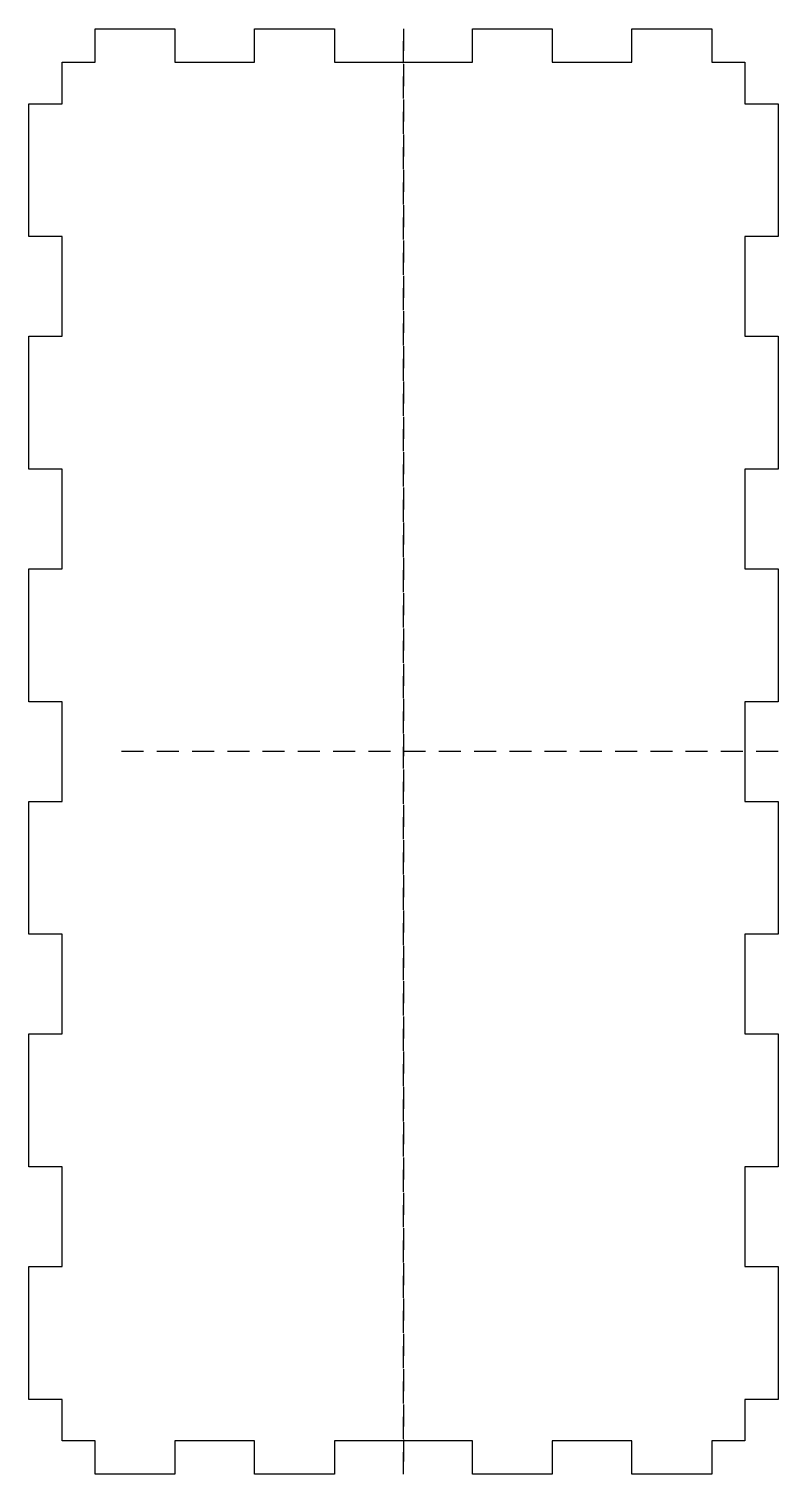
# Model space of a CAD drawing. Header units: inches. Extents: x -3.1 to 2.5, y -5.5 to 5.4.
import ezdxf

# ---------------------------------------------------------------- set-up
doc = ezdxf.new("R2010")
doc.units = ezdxf.units.IN
doc.header["$MEASUREMENT"] = 0
doc.linetypes.add('DASHED', pattern=[0.2067, 0.1654, -0.0413])

msp = doc.modelspace()

# ---------------------------------------------------------------- linework, layer by layer
at = {"color": 2, "linetype": 'DASHED', "lineweight": 25, "true_color": 0xffff00}
for p, q in [((-0.281, 5.379), (-0.281, -5.496)), ((-0.281, -5.496), (-0.281, 5.379)), ((2.539, -0.059), (-2.452, -0.059))]:
    msp.add_line(p, q, dxfattribs=at)
msp.add_lwpolyline([(-3.102, 4.816), (-2.852, 4.816), (-2.852, 5.129), (-2.602, 5.129), (-2.602, 5.379), (-2.002, 5.379), (-2.002, 5.129), (-1.402, 5.129), (-1.402, 5.379), (-0.802, 5.379), (-0.802, 5.129), (0.239, 5.129), (0.239, 5.379), (0.839, 5.379), (0.839, 5.129), (1.439, 5.129), (1.439, 5.379), (2.039, 5.379), (2.039, 5.129), (2.289, 5.129), (2.289, 4.816), (2.539, 4.816), (2.539, 3.816), (2.289, 3.816), (2.289, 3.066), (2.539, 3.066), (2.539, 2.066), (2.289, 2.066), (2.289, 1.316), (2.539, 1.316), (2.539, 0.316), (2.289, 0.316), (2.289, -0.434), (2.539, -0.434), (2.539, -1.434), (2.289, -1.434), (2.289, -2.184), (2.539, -2.184), (2.539, -3.184), (2.289, -3.184), (2.289, -3.934), (2.539, -3.934), (2.539, -4.934), (2.289, -4.934), (2.289, -5.246), (2.039, -5.246), (2.039, -5.496), (1.439, -5.496), (1.439, -5.246), (0.839, -5.246), (0.839, -5.496), (0.239, -5.496), (0.239, -5.246), (-0.802, -5.246), (-0.802, -5.496), (-1.402, -5.496), (-1.402, -5.246), (-2.002, -5.246), (-2.002, -5.496), (-2.602, -5.496), (-2.602, -5.246), (-2.852, -5.246), (-2.852, -4.934), (-3.102, -4.934), (-3.102, -3.934), (-2.852, -3.934), (-2.852, -3.184), (-3.102, -3.184), (-3.102, -2.184), (-2.852, -2.184), (-2.852, -1.434), (-3.102, -1.434), (-3.102, -0.434), (-2.852, -0.434), (-2.852, 0.316), (-3.102, 0.316), (-3.102, 1.316), (-2.852, 1.316), (-2.852, 2.066), (-3.102, 2.066), (-3.102, 3.066), (-2.852, 3.066), (-2.852, 3.816), (-3.102, 3.816)], close=True)

doc.saveas('drawing.dxf')
